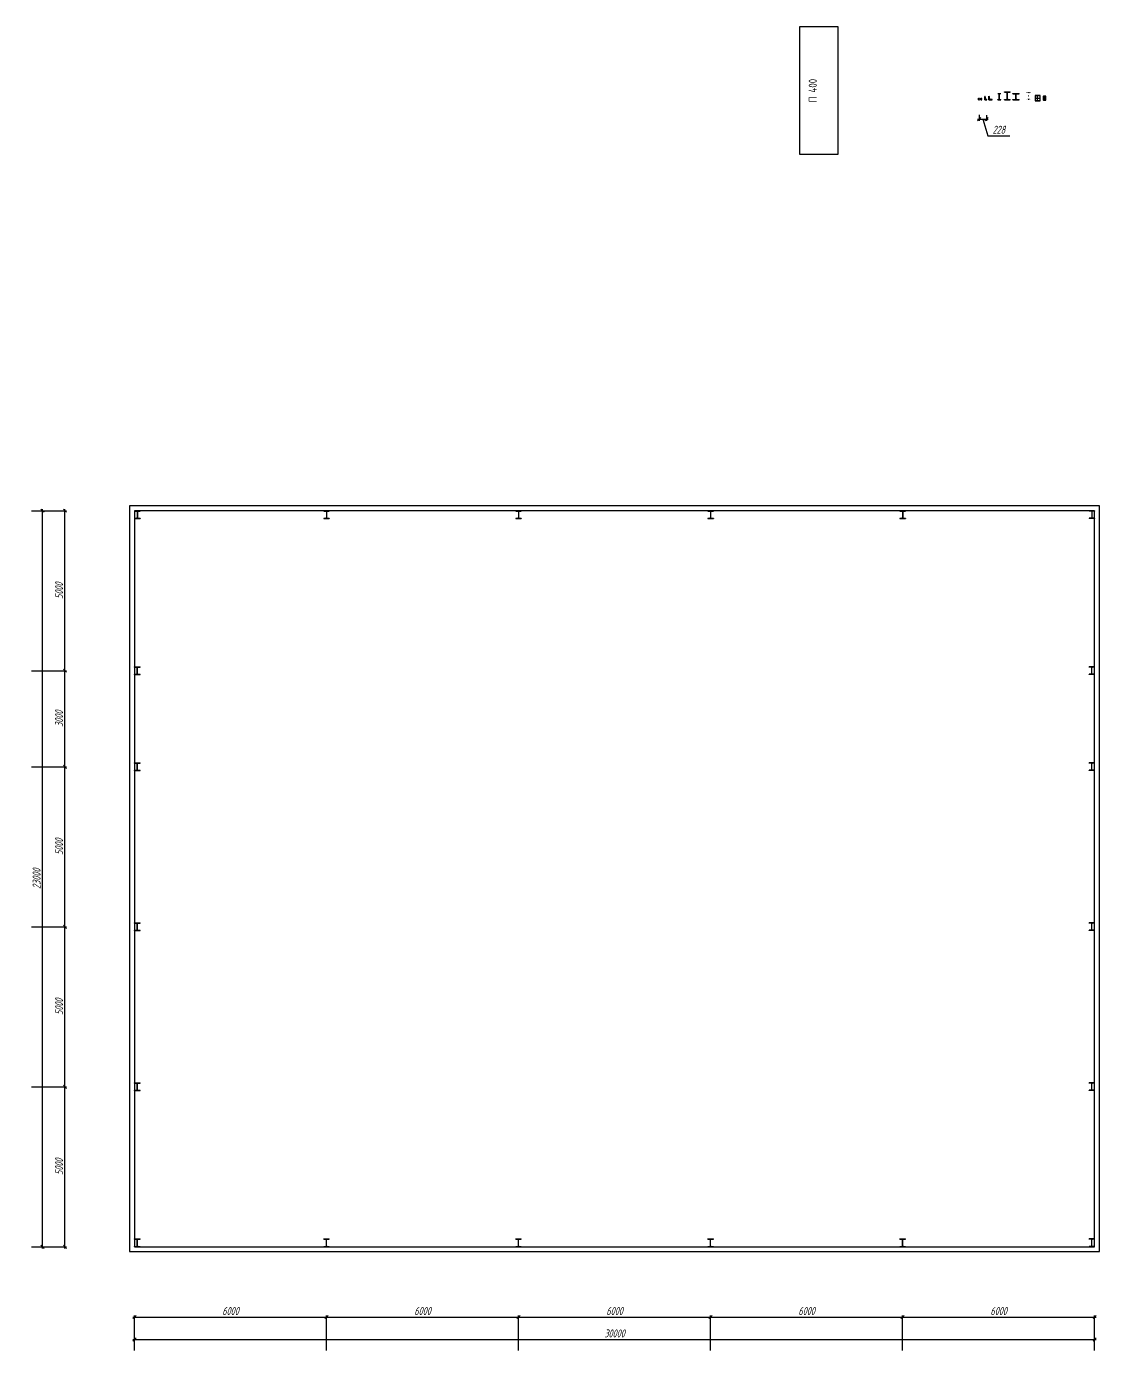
# Model space of a CAD drawing. Header units: millimetres. Extents: x -351329 to 406471, y -253833 to 111767.
# Drawn here: x -29738 to 3782, y -39212 to 2311 of the extents above; entities that cross this region are included whole.
import ezdxf

# ---------------------------------------------------------------- set-up
doc = ezdxf.new("R2010")
doc.units = ezdxf.units.MM
doc.linetypes.add('GOST2.303 5', pattern=[24, 20, -1.5, 1, -1.5])
doc.layers.add('03_Осевые', color=4, linetype='GOST2.303 5')
doc.layers.add('07_Непечатаемые', color=2, linetype='Continuous', plot=False)
for name, color, linetype, lineweight in [('_Оси', 90, 'Continuous', 13), ('_Размеры', 120, 'Continuous', 13), ('_Сендвичи', 230, 'Continuous', 30), ('_Стены', 7, 'Continuous', 30), ('выноска', 7, 'Continuous', 13)]:
    doc.layers.add(name, color=color, linetype=linetype, lineweight=lineweight)
doc.layers.add('Сендвичи_размеры', color=1, linetype='Continuous', lineweight=13, plot=False)
doc.styles.add('GOST 2.304', font='CS_Gost2304.shx')
doc.styles.add('СПДС_размеры', font='spdswin.shx', dxfattribs={"width": 0.8, "oblique": 15})
doc.dimstyles.new('SPDS', dxfattribs={"dimscale": 100, "dimtxt": 2.5, "dimasz": 2.5, "dimexe": 1.25, "dimexo": 0.625, "dimtad": 1, "dimdec": 0, "dimrnd": 0.001, "dimtxsty": 'GOST 2.304', "dimblk": 'OBLIQUE', "dimcen": 2.5, "dimdle": 2, "dimadec": 0, "dimazin": 2, "dimtfac": 0.75, "dimtdec": 0, "dimtmove": 1, "dimatfit": 3, "dimfxl": 1, "dimtolj": 1, "dimarcsym": 0})
doc.dimstyles.new('СПДС', dxfattribs={"dimtxt": 2.5, "dimasz": 1, "dimexe": 0.5, "dimexo": 1.5, "dimtad": 1, "dimdec": 0, "dimtxsty": 'СПДС_размеры', "dimblk": 'OBLIQUE', "dimcen": 2.5, "dimdle": 0.5, "dimadec": 8, "dimazin": 0, "dimtfac": 1, "dimtdec": 0, "dimtix": 1, "dimtmove": 0, "dimatfit": 3, "dimfxl": 1, "dimarcsym": 0})

# ---------------------------------------------------------------- blocks, each defined once
blk = doc.blocks.new('*U188')
at = {"ltscale": 100}
for p, q in [((0, 0), (0, 50)), ((0, 50), (18, 50)), ((4, 14), (4, 36)), ((10, 42), (18, 43)), ((10, 8), (18, 7)), ((18, 50), (32, 50)), ((18, 43), (30, 44)), ((18, 7), (30, 6)), ((32, 50), (32, 47)), ((32, 0), (32, 3)), ((0, 0), (18, 0)), ((18, 0), (32, 0))]:
    blk.add_line(p, q, dxfattribs=at)
for centre, radius, start, end in [((10, 36), 6, 96, 180), ((10, 14), 6, 180, 264), ((30, 47), 2.5, 276, 360), ((30, 3), 2.5, 360, 84)]:
    blk.add_arc(centre, radius, start, end, dxfattribs=at)
at = {"layer": '07_Непечатаемые', "ltscale": 100}
blk.add_line((0, 5), (0, 10), dxfattribs=at)
at = {"layer": '07_Непечатаемые'}
for p, q in [((5, 50), (9, 50)), ((5, 0), (9, 0))]:
    blk.add_line(p, q, dxfattribs=at)
blk = doc.blocks.new('*U193')
at = {"ltscale": 100}
for p, q in [((0, 0), (0, 50)), ((0, 50), (18, 50)), ((0, 0), (18, 0)), ((4, 13), (4, 37)), ((10, 43), (18, 43)), ((10, 7), (18, 7)), ((18, 50), (32, 50)), ((18, 43), (28, 43)), ((18, 7), (28, 7)), ((32, 50), (32, 46)), ((32, 0), (32, 4)), ((18, 0), (32, 0))]:
    blk.add_line(p, q, dxfattribs=at)
for centre, radius, start, end in [((10, 37), 6, 90, 180), ((10, 13), 6, 180, 270), ((28, 46), 3.5, 270, 0), ((28, 4), 3.5, 0, 90)]:
    blk.add_arc(centre, radius, start, end, dxfattribs=at)
at = {"layer": '07_Непечатаемые', "ltscale": 100}
blk.add_line((0, 5), (0, 10), dxfattribs=at)
at = {"layer": '07_Непечатаемые'}
for p, q in [((5, 50), (9, 50)), ((5, 0), (9, 0))]:
    blk.add_line(p, q, dxfattribs=at)
blk = doc.blocks.new('*U187')
for p, q in [((0, 0), (0, 100)), ((0, 100), (4.7, 100)), ((0, 0), (63, 0)), ((8, 96.7), (8, 18)), ((59.7, 8), (18, 8)), ((63, 0), (63, 4.7))]:
    blk.add_line(p, q)
for centre, radius, start, end in [((4.7, 96.7), 3.3, 360, 450), ((18, 18), 10, 180, 270), ((59.7, 4.7), 3.3, 0, 90)]:
    blk.add_arc(centre, radius, start, end)
at = {"layer": '03_Осевые'}
for p, q in [((10, 33.2), (20, 33.2)), ((15, 28.2), (15, 38.2))]:
    blk.add_line(p, q, dxfattribs=at)
at = {"layer": '07_Непечатаемые'}
for p, q in [((0, 60), (8, 60)), ((35, 0), (35, 8))]:
    blk.add_line(p, q, dxfattribs=at)
blk = doc.blocks.new('*U190')
for p, q in [((0, 0), (0, 110)), ((0, 110), (3, 110)), ((0, 0), (110, 0)), ((7, 106), (7, 19)), ((106, 7), (19, 7)), ((110, 0), (110, 3))]:
    blk.add_line(p, q)
for centre, radius, start, end in [((3, 106), 4, 0, 90), ((19, 19), 12, 180, 270), ((106, 3), 4, 0, 90)]:
    blk.add_arc(centre, radius, start, end)
at = {"layer": '03_Осевые'}
for p, q in [((24.6, 29.6), (34.6, 29.6)), ((29.6, 24.6), (29.6, 34.6))]:
    blk.add_line(p, q, dxfattribs=at)
at = {"layer": '07_Непечатаемые'}
for p, q in [((0, 60), (8, 60)), ((60, 0), (60, 8))]:
    blk.add_line(p, q, dxfattribs=at)
blk = doc.blocks.new('*U191')
for p, q in [((-50, 200), (50, 200)), ((-50, 192), (-50, 200)), ((-50, 192), (-13.75, 192)), ((-50, 8), (-13.75, 8)), ((-50, 0), (-50, 8)), ((-50, 0), (50, 0)), ((-2.75, 19), (-2.75, 181)), ((2.75, 19), (2.75, 181)), ((13.75, 192), (50, 192)), ((13.75, 8), (50, 8)), ((50, 192), (50, 200)), ((50, 0), (50, 8))]:
    blk.add_line(p, q)
for centre, start, end in [((-13.75, 181), 0, 90), ((-13.75, 19), 270, 360), ((13.75, 181), 90, 180), ((13.75, 19), 180, 270)]:
    blk.add_arc(centre, 11, start, end)
at = {"layer": '03_Осевые'}
for p, q in [((-2.75, 100), (2.75, 100)), ((0, 0), (0, 200))]:
    blk.add_line(p, q, dxfattribs=at)
at = {"layer": '07_Непечатаемые'}
for p, q in [((-30, 0), (-30, 8)), ((-2.75, 150), (2.75, 150)), ((-2.75, 50), (2.75, 50)), ((30, 0), (30, 8))]:
    blk.add_line(p, q, dxfattribs=at)
blk = doc.blocks.new('*U192')
for p, q in [((-87.5, 244), (87.5, 244)), ((-87.5, 233), (-87.5, 244)), ((-87.5, 233), (-19.5, 233)), ((-87.5, 11), (-19.5, 11)), ((-87.5, 0), (-87.5, 11)), ((-87.5, 0), (87.5, 0)), ((-3.5, 27), (-3.5, 217)), ((3.5, 27), (3.5, 217)), ((19.5, 233), (87.5, 233)), ((19.5, 11), (87.5, 11)), ((87.5, 233), (87.5, 244)), ((87.5, 0), (87.5, 11))]:
    blk.add_line(p, q)
for centre, start, end in [((-19.5, 217), 0, 90), ((-19.5, 27), 270, 360), ((19.5, 217), 90, 180), ((19.5, 27), 180, 270)]:
    blk.add_arc(centre, 16, start, end)
at = {"layer": '03_Осевые'}
for p, q in [((-3.5, 122), (3.5, 122)), ((0, 0), (0, 244))]:
    blk.add_line(p, q, dxfattribs=at)
at = {"layer": '07_Непечатаемые'}
for p, q in [((-50, 0), (-50, 11)), ((-2.75, 184), (2.75, 184)), ((-2.75, 60), (2.75, 60)), ((50, 0), (50, 11))]:
    blk.add_line(p, q, dxfattribs=at)
blk = doc.blocks.new('*U196')
for p, q in [((-100, 200), (100, 200)), ((-100, 188), (-100, 200)), ((-100, 188), (-17, 188)), ((-100, 12), (-17, 12)), ((-100, 0), (-100, 12)), ((-100, 0), (100, 0)), ((-4, 25), (-4, 175)), ((4, 25), (4, 175)), ((17, 188), (100, 188)), ((17, 12), (100, 12)), ((100, 188), (100, 200)), ((100, 0), (100, 12))]:
    blk.add_line(p, q)
for centre, start, end in [((-17, 175), 0, 90), ((-17, 25), 270, 360), ((17, 175), 90, 180), ((17, 25), 180, 270)]:
    blk.add_arc(centre, 13, start, end)
at = {"layer": '03_Осевые'}
for p, q in [((-4, 100), (4, 100)), ((0, 0), (0, 200))]:
    blk.add_line(p, q, dxfattribs=at)
at = {"layer": '07_Непечатаемые'}
for p, q in [((-50, 0), (-50, 12)), ((-2.75, 150), (2.75, 150)), ((-2.75, 50), (2.75, 50)), ((50, 0), (50, 12))]:
    blk.add_line(p, q, dxfattribs=at)
blk = doc.blocks.new('*U186')
for centre, radius, start, end in [((-51, 233), 4, 180, 263.1572), ((-51, 7), 4, 96.8428, 180), ((-15, 214), 10.5, 0, 83.1572), ((-15, 26), 10.5, 276.8428, 360), ((15, 214), 10.5, 96.8428, 180), ((15, 26), 10.5, 180, 263.1572), ((51, 233), 4, 276.8428, 360), ((51, 7), 4, 360, 443.1572)]:
    blk.add_arc(centre, radius, start, end)
at = {"layer": '03_Осевые'}
for p, q in [((-4, 120), (4, 120)), ((4, 120), (-4, 120))]:
    blk.add_line(p, q, dxfattribs=at)
blk = doc.blocks.new('*U195')
for points in [[(-70, -80), (70, -80, 0.414214), (80, -70), (80, 70, 0.414214), (70, 80), (-70, 80, 0.414214), (-80, 70), (-80, -70, 0.414214)], [(-70, -75), (70, -75, 0.414214), (75, -70), (75, 70, 0.414214), (70, 75), (-70, 75, 0.414214), (-75, 70), (-75, -70, 0.414214)]]:
    blk.add_lwpolyline(points, format="xyb", close=True)
at = {"layer": '03_Осевые'}
for p, q in [((-80, 0), (80, 0)), ((0, -80), (0, 80))]:
    blk.add_line(p, q, dxfattribs=at)
blk = doc.blocks.new('*U194')
for points in [[(-32, -60), (32, -60, 0.414214), (40, -52), (40, 52, 0.414214), (32, 60), (-32, 60, 0.414214), (-40, 52), (-40, -52, 0.414214)], [(-32, -56), (32, -56, 0.414214), (36, -52), (36, 52, 0.414214), (32, 56), (-32, 56, 0.414214), (-36, 52), (-36, -52, 0.414214)]]:
    blk.add_lwpolyline(points, format="xyb", close=True)
at = {"layer": '03_Осевые'}
for p, q in [((0, -60), (0, 60)), ((-40, 0), (40, 0))]:
    blk.add_line(p, q, dxfattribs=at)
blk = doc.blocks.new('*D210')
at = {"layer": 'Defpoints', "color": 0, "ltscale": 100, "transparency": 16777216}
for p in [(0, 4350), (0, 350), (0, 350)]:
    blk.add_point(p, dxfattribs=at)
at = {"layer": 'Сендвичи_размеры', "color": 0, "ltscale": 100, "transparency": 16777216, "insert": (-187, 2350), "char_height": 250, "attachment_point": 5, "rotation": 90, "style": 'GOST 2.304'}
blk.add_mtext('\\A1;П 400', dxfattribs=at)
blk = doc.blocks.new('_Oblique')
at = {"layer": 'выноска', "color": 0, "lineweight": -2}
blk.add_line((-0.5, -0.5), (0.5, 0.5), dxfattribs=at)
blk = doc.blocks.new('*D215')
at = {"layer": '_Размеры', "color": 0, "lineweight": -2, "ltscale": 100, "transparency": 16777216}
for p, q in [((-24, -582), (304, -582)), ((26, -451), (26, -632)), ((140, -582), (296, -1101)), ((254, -462), (254, -632)), ((296, -1101), (983, -1101))]:
    blk.add_line(p, q, dxfattribs=at)
at = {"layer": 'Defpoints', "color": 0, "ltscale": 100, "transparency": 16777216}
for p in [(26, -301), (254, -312), (254, -582)]:
    blk.add_point(p, dxfattribs=at)
at = {"layer": '_Размеры', "color": 0, "lineweight": -2, "ltscale": 100, "transparency": 16777216, "xscale": 100, "yscale": 100, "zscale": 100, "rotation": 180}
blk.add_blockref('_Oblique', (26, -582), dxfattribs=at)
at = {"layer": '_Размеры', "color": 0, "lineweight": -2, "ltscale": 100, "transparency": 16777216, "xscale": 100, "yscale": 100, "zscale": 100}
blk.add_blockref('_Oblique', (254, -582), dxfattribs=at)
at = {"layer": '_Размеры', "color": 0, "ltscale": 100, "transparency": 16777216, "insert": (639, -913), "char_height": 250, "attachment_point": 5, "style": 'СПДС_размеры'}
blk.add_mtext('228', dxfattribs=at)
blk = doc.blocks.new('*D217')
at = {"layer": '_Оси', "color": 0, "lineweight": -2, "transparency": 16777216}
for p, q in [((-26418, -38712), (3682, -38712)), ((-26368, -39062), (-26368, -38662)), ((3632, -39062), (3632, -38662))]:
    blk.add_line(p, q, dxfattribs=at)
at = {"layer": 'Defpoints', "color": 0, "transparency": 16777216}
for p in [(3632, -38712), (-26368, -39212), (3632, -39212)]:
    blk.add_point(p, dxfattribs=at)
at = {"layer": '_Оси', "color": 0, "lineweight": -2, "transparency": 16777216, "xscale": 100, "yscale": 100, "zscale": 100, "rotation": 180}
blk.add_blockref('_Oblique', (-26368, -38712), dxfattribs=at)
at = {"layer": '_Оси', "color": 0, "lineweight": -2, "transparency": 16777216, "xscale": 100, "yscale": 100, "zscale": 100}
blk.add_blockref('_Oblique', (3632, -38712), dxfattribs=at)
at = {"layer": '_Оси', "color": 0, "lineweight": 25, "transparency": 16777216, "insert": (-11368, -38524.5), "char_height": 250, "attachment_point": 5, "style": 'СПДС_размеры'}
blk.add_mtext('30000', dxfattribs=at)
blk = doc.blocks.new('*D219')
at = {"layer": '_Оси', "color": 0, "lineweight": -2, "transparency": 16777216}
for p, q in [((-26418, -38012), (-20318, -38012)), ((-26368, -39062), (-26368, -37962)), ((-20368, -39062), (-20368, -37962))]:
    blk.add_line(p, q, dxfattribs=at)
at = {"layer": 'Defpoints', "color": 0, "transparency": 16777216}
for p in [(-20368, -38012), (-26368, -39212), (-20368, -39212)]:
    blk.add_point(p, dxfattribs=at)
at = {"layer": '_Оси', "color": 0, "lineweight": -2, "transparency": 16777216, "xscale": 100, "yscale": 100, "zscale": 100, "rotation": 180}
blk.add_blockref('_Oblique', (-26368, -38012), dxfattribs=at)
at = {"layer": '_Оси', "color": 0, "lineweight": -2, "transparency": 16777216, "xscale": 100, "yscale": 100, "zscale": 100}
blk.add_blockref('_Oblique', (-20368, -38012), dxfattribs=at)
at = {"layer": '_Оси', "color": 0, "lineweight": 25, "transparency": 16777216, "insert": (-23368, -37824.5), "char_height": 250, "attachment_point": 5, "style": 'СПДС_размеры'}
blk.add_mtext('6000', dxfattribs=at)
blk = doc.blocks.new('*D221')
at = {"layer": '_Оси', "color": 0, "lineweight": -2, "transparency": 16777216}
for p, q in [((-20418, -38012), (-14318, -38012)), ((-20368, -39062), (-20368, -37962)), ((-14368, -39062), (-14368, -37962))]:
    blk.add_line(p, q, dxfattribs=at)
at = {"layer": 'Defpoints', "color": 0, "transparency": 16777216}
for p in [(-14368, -38012), (-20368, -39212), (-14368, -39212)]:
    blk.add_point(p, dxfattribs=at)
at = {"layer": '_Оси', "color": 0, "lineweight": -2, "transparency": 16777216, "xscale": 100, "yscale": 100, "zscale": 100, "rotation": 180}
blk.add_blockref('_Oblique', (-20368, -38012), dxfattribs=at)
at = {"layer": '_Оси', "color": 0, "lineweight": -2, "transparency": 16777216, "xscale": 100, "yscale": 100, "zscale": 100}
blk.add_blockref('_Oblique', (-14368, -38012), dxfattribs=at)
at = {"layer": '_Оси', "color": 0, "lineweight": 25, "transparency": 16777216, "insert": (-17368, -37824.5), "char_height": 250, "attachment_point": 5, "style": 'СПДС_размеры'}
blk.add_mtext('6000', dxfattribs=at)
blk = doc.blocks.new('*D223')
at = {"layer": '_Оси', "color": 0, "lineweight": -2, "transparency": 16777216}
for p, q in [((-14418, -38012), (-8318, -38012)), ((-14368, -39062), (-14368, -37962)), ((-8368, -39062), (-8368, -37962))]:
    blk.add_line(p, q, dxfattribs=at)
at = {"layer": 'Defpoints', "color": 0, "transparency": 16777216}
for p in [(-8368, -38012), (-14368, -39212), (-8368, -39212)]:
    blk.add_point(p, dxfattribs=at)
at = {"layer": '_Оси', "color": 0, "lineweight": -2, "transparency": 16777216, "xscale": 100, "yscale": 100, "zscale": 100, "rotation": 180}
blk.add_blockref('_Oblique', (-14368, -38012), dxfattribs=at)
at = {"layer": '_Оси', "color": 0, "lineweight": -2, "transparency": 16777216, "xscale": 100, "yscale": 100, "zscale": 100}
blk.add_blockref('_Oblique', (-8368, -38012), dxfattribs=at)
at = {"layer": '_Оси', "color": 0, "lineweight": 25, "transparency": 16777216, "insert": (-11368, -37824.5), "char_height": 250, "attachment_point": 5, "style": 'СПДС_размеры'}
blk.add_mtext('6000', dxfattribs=at)
blk = doc.blocks.new('*D225')
at = {"layer": '_Оси', "color": 0, "lineweight": -2, "transparency": 16777216}
for p, q in [((-8418, -38012), (-2318, -38012)), ((-8368, -39062), (-8368, -37962)), ((-2368, -39062), (-2368, -37962))]:
    blk.add_line(p, q, dxfattribs=at)
at = {"layer": 'Defpoints', "color": 0, "transparency": 16777216}
for p in [(-2368, -38012), (-8368, -39212), (-2368, -39212)]:
    blk.add_point(p, dxfattribs=at)
at = {"layer": '_Оси', "color": 0, "lineweight": -2, "transparency": 16777216, "xscale": 100, "yscale": 100, "zscale": 100, "rotation": 180}
blk.add_blockref('_Oblique', (-8368, -38012), dxfattribs=at)
at = {"layer": '_Оси', "color": 0, "lineweight": -2, "transparency": 16777216, "xscale": 100, "yscale": 100, "zscale": 100}
blk.add_blockref('_Oblique', (-2368, -38012), dxfattribs=at)
at = {"layer": '_Оси', "color": 0, "lineweight": 25, "transparency": 16777216, "insert": (-5368, -37824.5), "char_height": 250, "attachment_point": 5, "style": 'СПДС_размеры'}
blk.add_mtext('6000', dxfattribs=at)
blk = doc.blocks.new('*D227')
at = {"layer": '_Оси', "color": 0, "lineweight": -2, "transparency": 16777216}
for p, q in [((-2418, -38012), (3682, -38012)), ((-2368, -39062), (-2368, -37962)), ((3632, -39062), (3632, -37962))]:
    blk.add_line(p, q, dxfattribs=at)
at = {"layer": 'Defpoints', "color": 0, "transparency": 16777216}
for p in [(3632, -38012), (-2368, -39212), (3632, -39212)]:
    blk.add_point(p, dxfattribs=at)
at = {"layer": '_Оси', "color": 0, "lineweight": -2, "transparency": 16777216, "xscale": 100, "yscale": 100, "zscale": 100, "rotation": 180}
blk.add_blockref('_Oblique', (-2368, -38012), dxfattribs=at)
at = {"layer": '_Оси', "color": 0, "lineweight": -2, "transparency": 16777216, "xscale": 100, "yscale": 100, "zscale": 100}
blk.add_blockref('_Oblique', (3632, -38012), dxfattribs=at)
at = {"layer": '_Оси', "color": 0, "lineweight": 25, "transparency": 16777216, "insert": (632, -37824.5), "char_height": 250, "attachment_point": 5, "style": 'СПДС_размеры'}
blk.add_mtext('6000', dxfattribs=at)
blk = doc.blocks.new('*D228')
at = {"layer": '_Оси', "color": 0, "lineweight": -2, "transparency": 16777216}
for p, q in [((-29588, -12817), (-29188, -12817)), ((-29238, -35867), (-29238, -12767)), ((-29588, -35817), (-29188, -35817))]:
    blk.add_line(p, q, dxfattribs=at)
at = {"layer": 'Defpoints', "color": 0, "transparency": 16777216}
for p in [(-29738, -12817), (-29238, -12817), (-29738, -35817)]:
    blk.add_point(p, dxfattribs=at)
at = {"layer": '_Оси', "color": 0, "lineweight": -2, "transparency": 16777216, "xscale": 100, "yscale": 100, "zscale": 100}
for p, rotation in [((-29238, -12817), 90), ((-29238, -35817), 270)]:
    blk.add_blockref('_Oblique', p, dxfattribs=dict(at, rotation=rotation))
at = {"layer": '_Оси', "color": 0, "lineweight": 25, "transparency": 16777216, "insert": (-29425.5, -24317), "char_height": 250, "attachment_point": 5, "rotation": 90, "style": 'СПДС_размеры'}
blk.add_mtext('23000', dxfattribs=at)
blk = doc.blocks.new('*D232')
at = {"layer": '_Оси', "color": 0, "lineweight": -2, "transparency": 16777216}
for p, q in [((-29588, -30817), (-28488, -30817)), ((-28538, -35867), (-28538, -30767)), ((-29588, -35817), (-28488, -35817))]:
    blk.add_line(p, q, dxfattribs=at)
at = {"layer": 'Defpoints', "color": 0, "transparency": 16777216}
for p in [(-29738, -30817), (-28538, -30817), (-29738, -35817)]:
    blk.add_point(p, dxfattribs=at)
at = {"layer": '_Оси', "color": 0, "lineweight": -2, "transparency": 16777216, "xscale": 100, "yscale": 100, "zscale": 100}
for p, rotation in [((-28538, -30817), 90), ((-28538, -35817), 270)]:
    blk.add_blockref('_Oblique', p, dxfattribs=dict(at, rotation=rotation))
at = {"layer": '_Оси', "color": 0, "lineweight": 25, "transparency": 16777216, "insert": (-28725.5, -33317), "char_height": 250, "attachment_point": 5, "rotation": 90, "style": 'СПДС_размеры'}
blk.add_mtext('5000', dxfattribs=at)
blk = doc.blocks.new('*D234')
at = {"layer": '_Оси', "color": 0, "lineweight": -2, "transparency": 16777216}
for p, q in [((-29588, -25817), (-28488, -25817)), ((-28538, -30867), (-28538, -25767)), ((-29588, -30817), (-28488, -30817))]:
    blk.add_line(p, q, dxfattribs=at)
at = {"layer": 'Defpoints', "color": 0, "transparency": 16777216}
for p in [(-29738, -25817), (-28538, -25817), (-29738, -30817)]:
    blk.add_point(p, dxfattribs=at)
at = {"layer": '_Оси', "color": 0, "lineweight": -2, "transparency": 16777216, "xscale": 100, "yscale": 100, "zscale": 100}
for p, rotation in [((-28538, -25817), 90), ((-28538, -30817), 270)]:
    blk.add_blockref('_Oblique', p, dxfattribs=dict(at, rotation=rotation))
at = {"layer": '_Оси', "color": 0, "lineweight": 25, "transparency": 16777216, "insert": (-28725.5, -28317), "char_height": 250, "attachment_point": 5, "rotation": 90, "style": 'СПДС_размеры'}
blk.add_mtext('5000', dxfattribs=at)
blk = doc.blocks.new('*D236')
at = {"layer": '_Оси', "color": 0, "lineweight": -2, "transparency": 16777216}
for p, q in [((-29588, -20817), (-28488, -20817)), ((-28538, -25867), (-28538, -20767)), ((-29588, -25817), (-28488, -25817))]:
    blk.add_line(p, q, dxfattribs=at)
at = {"layer": 'Defpoints', "color": 0, "transparency": 16777216}
for p in [(-29738, -20817), (-28538, -20817), (-29738, -25817)]:
    blk.add_point(p, dxfattribs=at)
at = {"layer": '_Оси', "color": 0, "lineweight": -2, "transparency": 16777216, "xscale": 100, "yscale": 100, "zscale": 100}
for p, rotation in [((-28538, -20817), 90), ((-28538, -25817), 270)]:
    blk.add_blockref('_Oblique', p, dxfattribs=dict(at, rotation=rotation))
at = {"layer": '_Оси', "color": 0, "lineweight": 25, "transparency": 16777216, "insert": (-28725.5, -23317), "char_height": 250, "attachment_point": 5, "rotation": 90, "style": 'СПДС_размеры'}
blk.add_mtext('5000', dxfattribs=at)
blk = doc.blocks.new('*D240')
at = {"layer": '_Оси', "color": 0, "lineweight": -2, "transparency": 16777216}
for p, q in [((-29588, -17817), (-28488, -17817)), ((-28538, -20867), (-28538, -17767)), ((-29588, -20817), (-28488, -20817))]:
    blk.add_line(p, q, dxfattribs=at)
at = {"layer": 'Defpoints', "color": 0, "transparency": 16777216}
for p in [(-29738, -17817), (-28538, -17817), (-29738, -20817)]:
    blk.add_point(p, dxfattribs=at)
at = {"layer": '_Оси', "color": 0, "lineweight": -2, "transparency": 16777216, "xscale": 100, "yscale": 100, "zscale": 100}
for p, rotation in [((-28538, -17817), 90), ((-28538, -20817), 270)]:
    blk.add_blockref('_Oblique', p, dxfattribs=dict(at, rotation=rotation))
at = {"layer": '_Оси', "color": 0, "lineweight": 25, "transparency": 16777216, "insert": (-28725.5, -19317), "char_height": 250, "attachment_point": 5, "rotation": 90, "style": 'СПДС_размеры'}
blk.add_mtext('3000', dxfattribs=at)
blk = doc.blocks.new('*D242')
at = {"layer": '_Оси', "color": 0, "lineweight": -2, "transparency": 16777216}
for p, q in [((-29588, -12817), (-28488, -12817)), ((-28538, -17867), (-28538, -12767)), ((-29588, -17817), (-28488, -17817))]:
    blk.add_line(p, q, dxfattribs=at)
at = {"layer": 'Defpoints', "color": 0, "transparency": 16777216}
for p in [(-29738, -12817), (-28538, -12817), (-29738, -17817)]:
    blk.add_point(p, dxfattribs=at)
at = {"layer": '_Оси', "color": 0, "lineweight": -2, "transparency": 16777216, "xscale": 100, "yscale": 100, "zscale": 100}
for p, rotation in [((-28538, -12817), 90), ((-28538, -17817), 270)]:
    blk.add_blockref('_Oblique', p, dxfattribs=dict(at, rotation=rotation))
at = {"layer": '_Оси', "color": 0, "lineweight": 25, "transparency": 16777216, "insert": (-28725.5, -15317), "char_height": 250, "attachment_point": 5, "rotation": 90, "style": 'СПДС_размеры'}
blk.add_mtext('5000', dxfattribs=at)
blk = doc.blocks.new('*U209')
at = {"layer": '_Сендвичи', "color": 0, "linetype": 'ByBlock', "lineweight": -2, "ltscale": 100}
blk.add_lwpolyline([(-595, 4350), (595, 4350), (595, 350), (-595, 350)], close=True, dxfattribs=at)
at = {"layer": 'Сендвичи_размеры', "color": 0, "ltscale": 100}
dim = blk.add_linear_dim(base=(0, 350), p1=(0, 4350), p2=(0, 350), angle=90, dimstyle='SPDS', override={"dimscale": 100, "dimlfac": 0.1, "dimpost": 'П <>', "dimtxsty": 'GOST 2.304', "dimse1": 1, "dimse2": 1, "dimsd1": 1, "dimsd2": 1, "dimtolj": 1}, dxfattribs=at)
dim.commit()
dim.dimension.update_dxf_attribs({"geometry": '*D210', "text_midpoint": (-187.5, 2350)})

msp = doc.modelspace()

# ---------------------------------------------------------------- linework, layer by layer
at = {"layer": '_Сендвичи', "ltscale": 100}
for points in [[(-26518, -35967), (3782, -35967), (3782, -12667), (-26518, -12667)], [(-26368, -35817), (3632, -35817), (3632, -12817), (-26368, -12817)]]:
    msp.add_lwpolyline(points, close=True, dxfattribs=at)

# ---------------------------------------------------------------- block references
for name, p in [('*U188', (0, 24)), ('*U193', (74, 24)), ('*U187', (200.2, 24)), ('*U190', (325.8, 24)), ('*U191', (655.8, 24)), ('*U192', (906.1, 24)), ('*U196', (1179.2, 24)), ('*U186', (1568.1, 24)), ('*U195', (1851.9, 74)), ('*U194', (2067.7, 74)), ('*U192', (-26280, -17939)), ('*U192', (-26280, -20939)), ('*U192', (-26280, -25939)), ('*U192', (-26280, -30939)), ('*U192', (-26280, -35817)), ('*U192', (-20368, -35817)), ('*U192', (-14368, -35817)), ('*U192', (-8368, -35817)), ('*U192', (-2368, -35817))]:
    msp.add_blockref(name, p)
at = {"xscale": -1, "rotation": 180}
for p in [(-26280, -12817), (-20368, -12817), (-14368, -12817), (-8368, -12817), (-2368, -12817)]:
    msp.add_blockref('*U192', p, dxfattribs=at)
at = {"rotation": 180}
msp.add_blockref('*U192', (3544, -12817), dxfattribs=at)
at = {"xscale": -1}
for p in [(3544, -17939), (3544, -20939), (3544, -25939), (3544, -30939), (3544, -35817)]:
    msp.add_blockref('*U192', p, dxfattribs=at)
at = {"layer": '_Стены', "ltscale": 100}
msp.add_blockref('*U209', (-4988, -2039), dxfattribs=at)

# ---------------------------------------------------------------- dimensions: what is measured, and where the dimension line sits
at = {"layer": '_Оси', "lineweight": 25}
for base, p1, p2, picture, middle in [((-29238, -12817), (-29738, -35817), (-29738, -12817), '*D228', (-29425.5, -24317)), ((-28538, -12817), (-29738, -17817), (-29738, -12817), '*D242', (-28725.5, -15317)), ((-28538, -17817), (-29738, -20817), (-29738, -17817), '*D240', (-28725.5, -19317)), ((-28538, -20817), (-29738, -25817), (-29738, -20817), '*D236', (-28725.5, -23317)), ((-28538, -25817), (-29738, -30817), (-29738, -25817), '*D234', (-28725.5, -28317)), ((-28538, -30817), (-29738, -35817), (-29738, -30817), '*D232', (-28725.5, -33317))]:
    dim = msp.add_linear_dim(base=base, p1=p1, p2=p2, angle=270, dimstyle='СПДС', override={"dimscale": 100}, dxfattribs=at)
    dim.commit()
    dim.dimension.update_dxf_attribs({"geometry": picture, "text_midpoint": middle})
for base, p1, p2, picture, middle in [((-20368, -38012), (-26368, -39212), (-20368, -39212), '*D219', (-23368, -37824.5)), ((-14368, -38012), (-20368, -39212), (-14368, -39212), '*D221', (-17368, -37824.5)), ((-8368, -38012), (-14368, -39212), (-8368, -39212), '*D223', (-11368, -37824.5)), ((-2368, -38012), (-8368, -39212), (-2368, -39212), '*D225', (-5368, -37824.5)), ((3632, -38012), (-2368, -39212), (3632, -39212), '*D227', (632, -37824.5)), ((3632, -38712), (-26368, -39212), (3632, -39212), '*D217', (-11368, -38524.5))]:
    dim = msp.add_linear_dim(base=base, p1=p1, p2=p2, dimstyle='СПДС', override={"dimscale": 100}, dxfattribs=at)
    dim.commit()
    dim.dimension.update_dxf_attribs({"geometry": picture, "text_midpoint": middle})
at = {"layer": '_Размеры', "ltscale": 100}
dim = msp.add_linear_dim(base=(254, -582), p1=(26, -301), p2=(254, -312), dimstyle='СПДС', override={"dimscale": 100, "dimadec": 0, "dimtix": 0, "dimtmove": 1}, dxfattribs=at)
dim.commit()
dim.dimension.update_dxf_attribs({"geometry": '*D215', "text_midpoint": (358.1, -913.2)})

doc.saveas('drawing.dxf')
